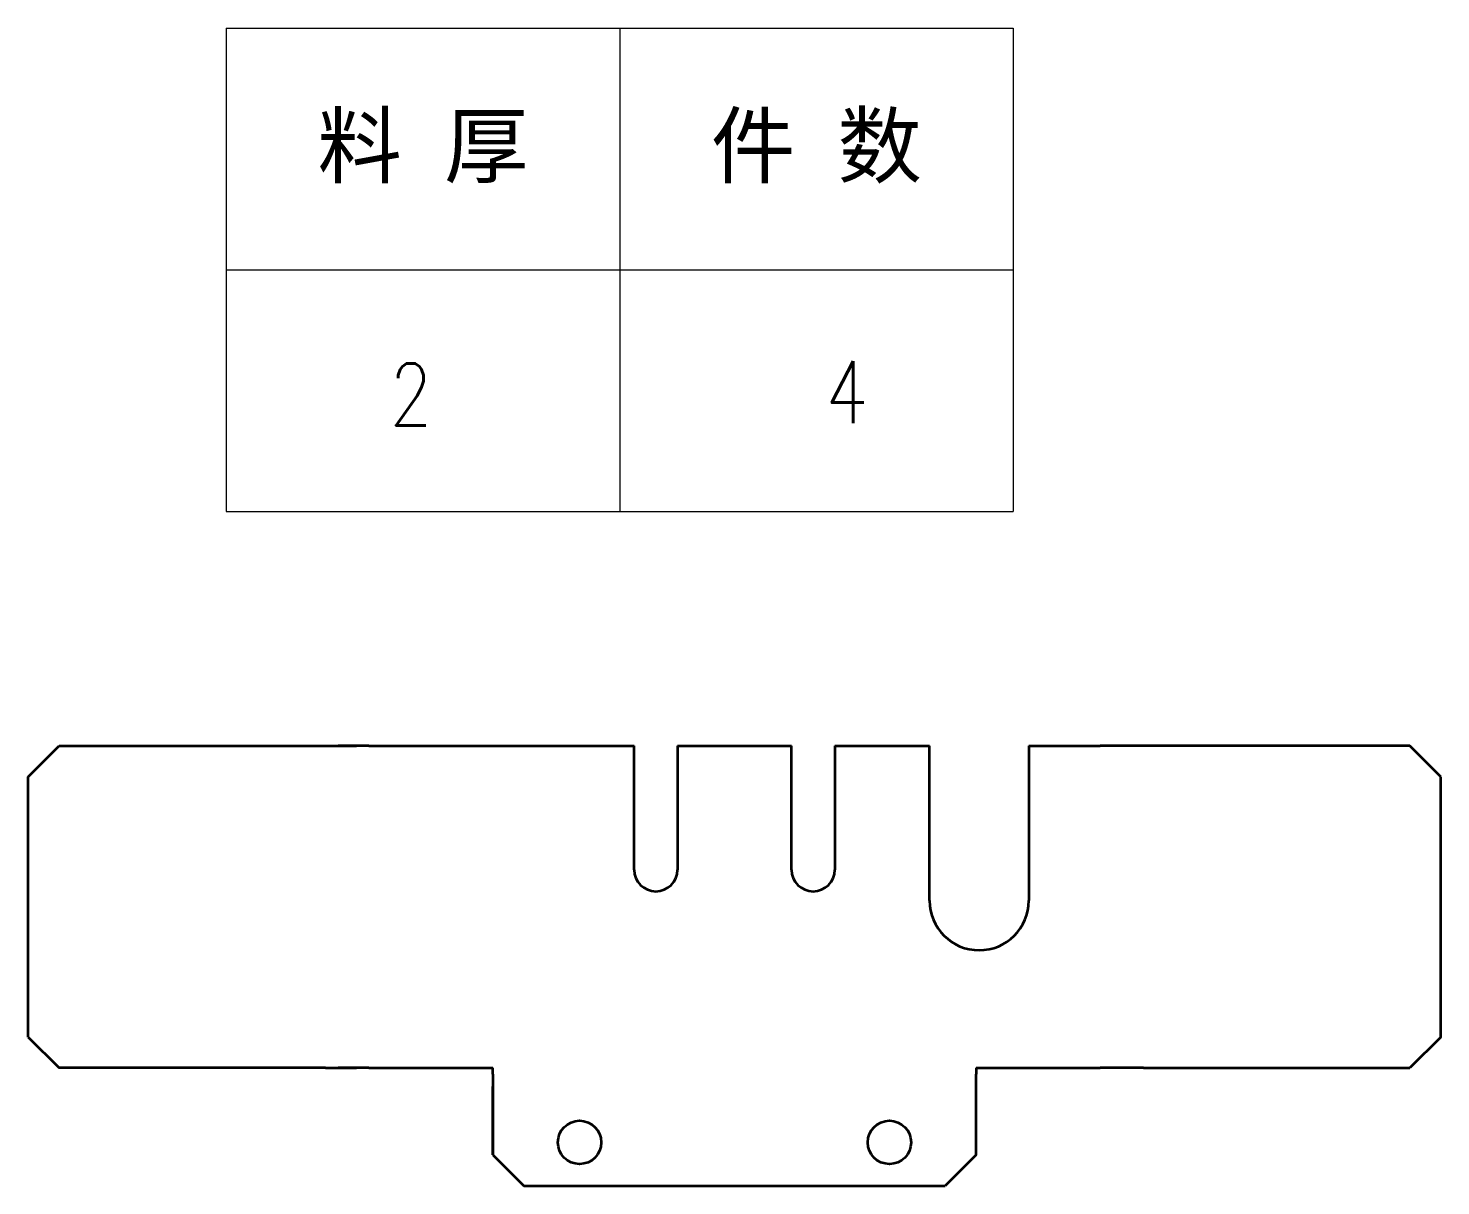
# Model space of a CAD drawing. Header units: millimetres. Extents: x 1333 to 44424, y -42879 to -1037.
# Drawn here: x 39402.4 to 39630.4, y -1794.3 to -1607.5 of the extents above; entities that cross this region are included whole.
import ezdxf
from ezdxf.enums import TextEntityAlignment as Align

# ---------------------------------------------------------------- set-up
doc = ezdxf.new("R2010")
doc.units = ezdxf.units.MM
doc.header["$LTSCALE"] = 0.5
doc.layers.add('标注线', color=3, linetype='Continuous', lineweight=18)
doc.layers.add('粗实线', color=7, linetype='Continuous', lineweight=35)
doc.styles.add('DIM', font='romans.shx', dxfattribs={"width": 0.8, "bigfont": 'bigfont.shx'})
doc.styles.get("Standard").update_dxf_attribs({"font": 'simplex.shx'})

# ---------------------------------------------------------------- blocks, each defined once
blk = doc.blocks.new('*T179')
at = {"color": 0, "linetype": 'ByBlock', "lineweight": -2, "transparency": 16777216}
for p, q in [((0, 0), (127, 0)), ((0, 0), (0, -78)), ((63.5, 0), (63.5, -78)), ((127, 0), (127, -78)), ((0, -39), (127, -39)), ((0, -78), (127, -78))]:
    blk.add_line(p, q, dxfattribs=at)
at = {"color": 0, "transparency": 16777216, "char_height": 10, "width": 60.5, "attachment_point": 5}
for s, insert in [('{\\fSimSun|b0|i0|c134|p2;料 厚}', (31.75, -19.5)), ('{\\fSimSun|b0|i0|c134|p2;件 数}', (95.25, -19.5))]:
    blk.add_mtext(s, dxfattribs=dict(at, insert=insert))
blk = doc.blocks.new('拆图参数')
blk.add_blockref('*T179', (-63.5, 78))
at = {"style": 'DIM', "width": 0.8}
blk.add_attdef('6', text='', height=10, dxfattribs=at).set_placement((-37.13, 18.91), align=Align.MIDDLE_LEFT)
blk.add_attdef('1', text='', height=10, dxfattribs=at).set_placement((36.65, 19.27), align=Align.MIDDLE_CENTER)

msp = doc.modelspace()

# ---------------------------------------------------------------- linework, layer by layer
at = {"layer": '粗实线', "lineweight": 35, "ltscale": 0.176777}
for p, q in [((39402.407, -1728.26), (39407.407, -1723.26)), ((39630.407, -1728.26), (39625.407, -1723.26)), ((39402.407, -1770.26), (39407.407, -1775.26)), ((39630.407, -1770.26), (39625.407, -1775.26)), ((39477.407, -1789.26), (39482.407, -1794.26)), ((39555.407, -1789.26), (39550.407, -1794.26))]:
    msp.add_line(p, q, dxfattribs=at)
at = {"layer": '粗实线', "lineweight": 35}
for p, q in [((39407.407, -1723.26), (39450.407, -1723.26)), ((39457.407, -1723.26), (39500.207, -1723.26)), ((39500.207, -1743.26), (39500.207, -1723.26)), ((39507.207, -1723.26), (39507.207, -1743.26)), ((39525.607, -1743.26), (39525.607, -1723.26)), ((39532.607, -1723.26), (39532.607, -1743.26)), ((39547.907, -1748.26), (39547.907, -1723.26)), ((39563.907, -1723.26), (39563.907, -1748.26)), ((39625.407, -1723.26), (39582.407, -1723.26)), ((39402.407, -1770.26), (39402.407, -1728.26)), ((39630.407, -1770.26), (39630.407, -1728.26)), ((39450.407, -1775.26), (39407.407, -1775.26)), ((39457.407, -1775.26), (39477.407, -1775.26)), ((39582.407, -1775.26), (39625.407, -1775.26))]:
    msp.add_line(p, q, dxfattribs=at)
at = {"layer": '粗实线', "lineweight": 35, "ltscale": 0.125}
for p, q in [((39450.407, -1723.26), (39455.407, -1723.26)), ((39457.407, -1723.26), (39452.407, -1723.26)), ((39580.407, -1723.26), (39575.407, -1723.26)), ((39582.407, -1723.26), (39577.407, -1723.26)), ((39450.407, -1775.26), (39455.407, -1775.26)), ((39457.407, -1775.26), (39452.407, -1775.26)), ((39580.407, -1775.26), (39575.407, -1775.26)), ((39582.407, -1775.26), (39577.407, -1775.26))]:
    msp.add_line(p, q, dxfattribs=at)
at = {"layer": '粗实线', "lineweight": 35, "ltscale": 0.46}
for p, q in [((39507.207, -1723.26), (39525.607, -1723.26)), ((39482.407, -1794.26), (39550.407, -1794.26))]:
    msp.add_line(p, q, dxfattribs=at)
at = {"layer": '粗实线', "lineweight": 35, "ltscale": 0.3825}
msp.add_line((39532.607, -1723.26), (39547.907, -1723.26), dxfattribs=at)
at = {"layer": '粗实线', "lineweight": 35, "ltscale": 0.2875}
msp.add_line((39563.907, -1723.26), (39575.407, -1723.26), dxfattribs=at)
at = {"layer": '粗实线', "lineweight": 35, "ltscale": 0.025}
for p, q in [((39477.407, -1776.26), (39477.407, -1775.26)), ((39555.407, -1775.26), (39555.407, -1776.26))]:
    msp.add_line(p, q, dxfattribs=at)
at = {"layer": '粗实线', "lineweight": 35, "ltscale": 0.5}
msp.add_line((39555.407, -1775.26), (39575.407, -1775.26), dxfattribs=at)
at = {"layer": '粗实线', "lineweight": 35, "ltscale": 0.05}
for p, q in [((39477.407, -1776.26), (39477.407, -1789.26)), ((39555.407, -1789.26), (39555.407, -1776.26))]:
    msp.add_line(p, q, dxfattribs=at)
at = {"layer": '粗实线', "lineweight": 35, "ltscale": 0.275}
for p, q in [((39477.407, -1789.26), (39477.407, -1778.26)), ((39555.407, -1789.26), (39555.407, -1778.26))]:
    msp.add_line(p, q, dxfattribs=at)
at = {"layer": '粗实线', "lineweight": 35}
for centre in [(39491.407, -1787.26), (39541.407, -1787.26)]:
    msp.add_circle(centre, 3.5, dxfattribs=at)
for centre, radius in [((39503.707, -1743.26), 3.5), ((39529.107, -1743.26), 3.5), ((39555.907, -1748.26), 8)]:
    msp.add_arc(centre, radius, 180, 0, dxfattribs=at)

# ---------------------------------------------------------------- block references
at = {"layer": '标注线'}
msp.add_blockref('拆图参数', (39497.871, -1685.491), dxfattribs=at).add_auto_attribs({'1': '4', '6': '2'})

doc.saveas('drawing.dxf')
